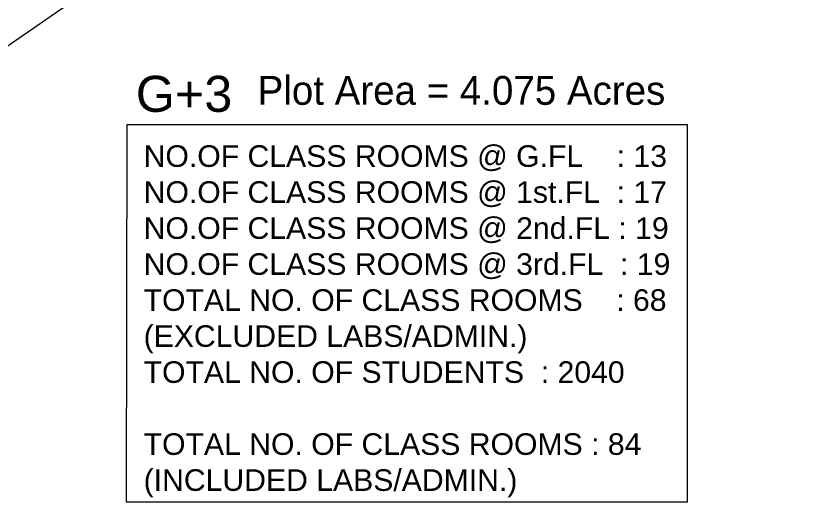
# Model space of a CAD drawing. Header units: millimetres. Extents: x 1898 to 3725, y 783 to 1532.
# Drawn here: x 2086.4 to 2141.8, y 1234 to 1267.7 of the extents above; entities that cross this region are included whole.
import ezdxf

# ---------------------------------------------------------------- set-up
doc = ezdxf.new("R2010")
doc.units = ezdxf.units.MM
doc.layers.get('Defpoints').update_dxf_attribs({"lineweight": 15})
for name, color, linetype, lineweight in [('DIM', 6, 'Continuous', 18), ('RD', 7, 'Continuous', 18), ('TEXT', 7, 'Continuous', 15)]:
    doc.layers.add(name, color=color, linetype=linetype, lineweight=lineweight)
doc.styles.add('dim-stylus bt', font='arial.ttf')
doc.styles.add('L120', font='arial.ttf', dxfattribs={"height": 0.6})
doc.styles.add('STYLE9', font='GOTHIC.TTF')
doc.styles.add('Tabrej', font='arial.ttf')
doc.dimstyles.new('Tabrej', dxfattribs={"dimtxt": 4, "dimasz": 0.45, "dimexe": 0.18, "dimexo": 0.0625, "dimgap": 0.09, "dimtad": 0, "dimdec": 3, "dimzin": 0, "dimdsep": 46, "dimtxsty": 'Tabrej', "dimcen": 0, "dimclrd": 256, "dimclre": 256, "dimclrt": 7, "dimaunit": 1, "dimadec": 3, "dimazin": 0, "dimtfac": 1, "dimtdec": 3, "dimtofl": 0, "dimtmove": 0, "dimatfit": 3, "dimfxl": 0, "dimtolj": 1, "dimtzin": 0, "dimlwd": -1, "dimlwe": -1, "dimarcsym": 0})

# ---------------------------------------------------------------- blocks, each defined once
blk = doc.blocks.new('*D92')
at = {"layer": 'Defpoints', "color": 0, "lineweight": 15, "ltscale": 0.05, "transparency": 16777216}
for p in [(2137.42, 1320.055), (2032.207, 1252.637), (2035.481, 1247.529)]:
    blk.add_point(p, dxfattribs=at)
at = {"layer": 'DIM', "ltscale": 0.05, "transparency": 16777216}
for p, q in [((2137.454, 1320.003), (2140.791, 1314.795)), ((2140.02, 1314.515), (2090.197, 1282.59)), ((2036.154, 1247.961), (2085.978, 1279.886)), ((2032.241, 1252.585), (2035.578, 1247.377))]:
    blk.add_line(p, q, dxfattribs=at)
at = {"layer": 'DIM', "lineweight": 15, "ltscale": 0.05, "transparency": 16777216}
for points in [[(2139.948, 1314.628), (2140.092, 1314.403), (2140.694, 1314.947)], [(2036.082, 1248.073), (2036.226, 1247.848), (2035.481, 1247.529)]]:
    blk.add_solid(points, dxfattribs=at)
at = {"layer": 'DIM', "color": 7, "ltscale": 0.05, "transparency": 16777216, "char_height": 1, "attachment_point": 5, "rotation": 32.6508, "style": 'Tabrej'}
for s, insert in [('\\A1;124.960', (2087.763, 1281.744)), ("\\A1;[410']", (2088.481, 1280.623))]:
    blk.add_mtext(s, dxfattribs=dict(at, insert=insert))

msp = doc.modelspace()

# ---------------------------------------------------------------- linework, layer by layer
at = {"layer": 'RD'}
msp.add_lwpolyline([(2054.6272, 1244.1424), (2089.5192, 1268.2164), (2127.8902, 1292.0274), (2145.9862, 1303.0044), (2169.0542, 1316.9984)], dxfattribs=at)
at = {"layer": 'TEXT', "ltscale": 0.9}
msp.add_lwpolyline([(2094.123, 1260.2191), (2133.0217, 1260.2191), (2133.0217, 1233.9865), (2094.0858, 1233.9865)], close=True, dxfattribs=at)

# ---------------------------------------------------------------- texts
at = {"layer": 'TEXT', "style": 'STYLE9'}
msp.add_text('Plot Area = 4.075 Acres', height=2, dxfattribs=at).set_placement((2103.1877, 1261.5787))
at = {"layer": 'TEXT', "ltscale": 0.9, "attachment_point": 1}
for s, insert, char_height, width, style in [('G+3', (2094.7258, 1263.588), 2.5, 78.825223, 'dim-stylus bt'), ('NO.OF CLASS ROOMS @ G.FL    : 13\\PNO.OF CLASS ROOMS @ 1st.FL  : 17\\PNO.OF CLASS ROOMS @ 2nd.FL : 19\\PNO.OF CLASS ROOMS @ 3rd.FL  : 19\\PTOTAL NO. OF CLASS ROOMS    : 68\\P(EXCLUDED LABS/ADMIN.)\\PTOTAL NO. OF STUDENTS  : 2040\\P\\PTOTAL NO. OF CLASS ROOMS : 84\\P(INCLUDED LABS/ADMIN.)', (2095.269, 1258.7667), 1.5, 36.49348, 'L120')]:
    msp.add_mtext(s, dxfattribs=dict(at, insert=insert, char_height=char_height, width=width, style=style))

# ---------------------------------------------------------------- dimensions: what is measured, and where the dimension line sits
at = {"layer": 'DIM', "ltscale": 0.05}
dim = msp.add_aligned_dim(p1=(2137.4202, 1320.0554), p2=(2032.2072, 1252.6374), distance=6.0672, dimstyle='Tabrej', override={"dimtxt": 1, "dimasz": 0.8, "dimpost": '\\X', "dimarcsym": 1}, dxfattribs=at)
dim.commit()
dim.dimension.update_dxf_attribs({"geometry": '*D92', "text_midpoint": (2088.0871, 1281.2379)})

doc.saveas('drawing.dxf')
